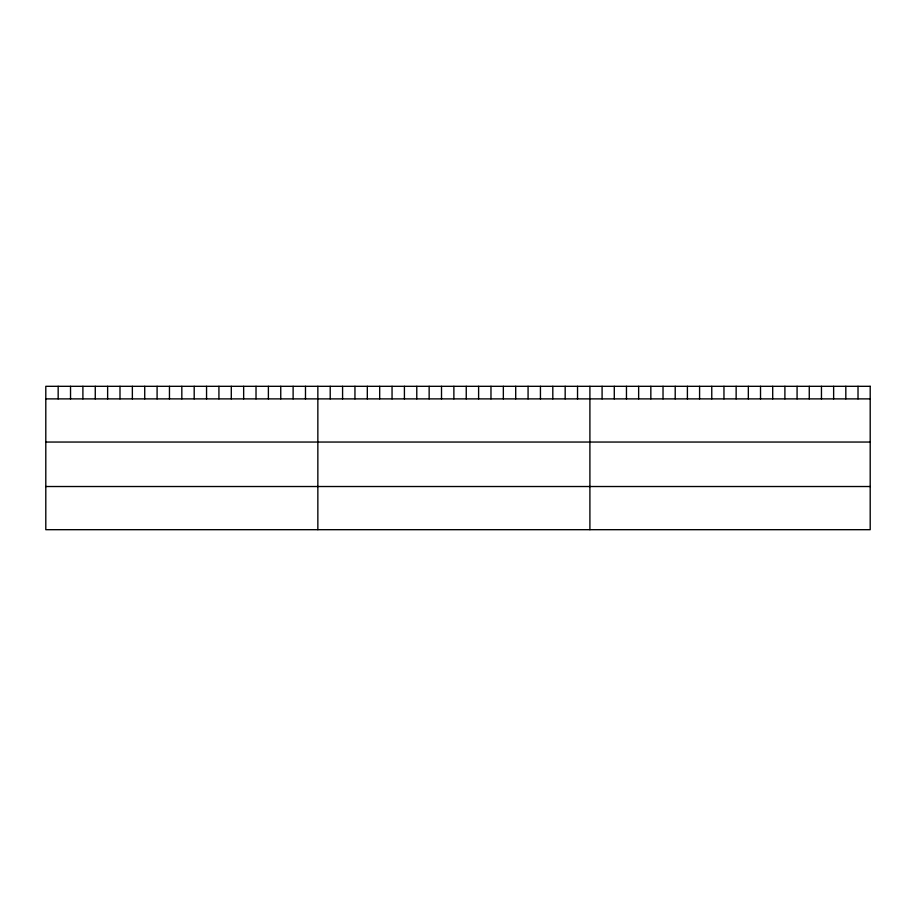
<?xml version="1.0" encoding="UTF-8"?>
<svg xmlns="http://www.w3.org/2000/svg" width="916" height="916" viewBox="0 0 916 916"><rect width="100%" height="100%" fill="white"/><g stroke="black" fill="none" stroke-linecap="round" stroke-linejoin="round"><path stroke-width="1.37" d="M45.8 398.884L870.2 398.884M45.8 442.05L870.2 442.05M45.8 486.522L870.2 486.522M858.017 386.312L858.017 398.884M845.823 386.312L845.823 398.884M833.64 386.312L833.64 398.884M821.457 386.312L821.457 398.884M809.263 386.312L809.263 398.884M797.08 386.312L797.08 398.884M784.898 386.312L784.898 398.884M772.703 386.312L772.703 398.884M760.52 386.312L760.52 398.884M748.338 386.312L748.338 398.884M736.143 386.312L736.143 398.884M723.961 386.312L723.961 398.884M711.766 386.312L711.766 398.884M699.584 386.312L699.584 398.884M687.401 386.312L687.401 398.884M675.207 386.312L675.207 398.884M663.024 386.312L663.024 398.884M650.841 386.312L650.841 398.884M638.647 386.312L638.647 398.884M626.464 386.312L626.464 398.884M614.281 386.312L614.281 398.884M602.087 386.312L602.087 398.884M589.904 386.312L589.904 529.688M577.538 386.312L577.538 398.884M565.172 386.312L565.172 398.884M552.806 386.312L552.806 398.884M540.44 386.312L540.44 398.884M528.074 386.312L528.074 398.884M515.708 386.312L515.708 398.884M503.342 386.312L503.342 398.884M490.976 386.312L490.976 398.884M478.61 386.312L478.61 398.884M466.244 386.312L466.244 398.884M453.878 386.312L453.878 398.884M441.512 386.312L441.512 398.884M429.146 386.312L429.146 398.884M416.78 386.312L416.78 398.884M404.414 386.312L404.414 398.884M392.048 386.312L392.048 398.884M379.682 386.312L379.682 398.884M367.316 386.312L367.316 398.884M354.95 386.312L354.95 398.884M342.584 386.312L342.584 398.884M330.218 386.312L330.218 398.884M317.852 386.312L317.852 529.688M305.486 386.312L305.486 398.884M293.12 386.312L293.12 398.884M280.754 386.312L280.754 398.884M268.388 386.312L268.388 398.884M256.022 386.312L256.022 398.884M243.656 386.312L243.656 398.884M231.29 386.312L231.29 398.884M218.924 386.312L218.924 398.884M206.558 386.312L206.558 398.884M194.192 386.312L194.192 398.884M181.826 386.312L181.826 398.884M169.46 386.312L169.46 398.884M157.094 386.312L157.094 398.884M144.728 386.312L144.728 398.884M132.362 386.312L132.362 398.884M119.996 386.312L119.996 398.884M107.63 386.312L107.63 398.884M95.264 386.312L95.264 398.884M82.898 386.312L82.898 398.884M70.532 386.312L70.532 398.884M58.166 386.312L58.166 398.884M870.2 386.312L45.8 386.312L45.8 529.688L870.2 529.688L870.2 386.312"/></g></svg>
